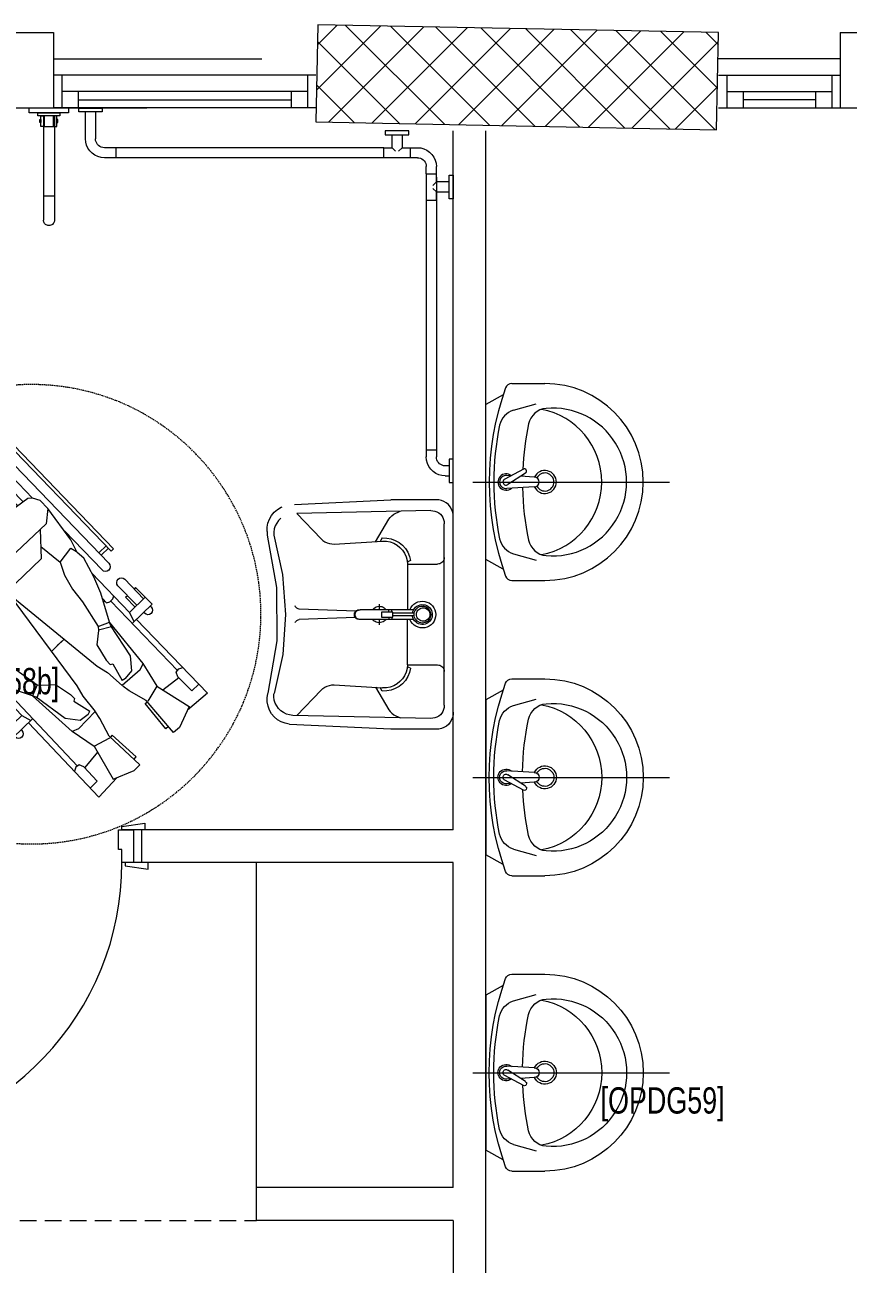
# Model space of a CAD drawing. Header units: millimetres. Extents: x -160614 to 59925, y -157025 to 0.
# Drawn here: x -134996 to -132484, y -97946 to -94169 of the extents above; entities that cross this region are included whole.
import ezdxf

# ---------------------------------------------------------------- set-up
doc = ezdxf.new("R2010")
doc.units = ezdxf.units.MM
doc.header["$LTSCALE"] = 8
for name, pattern in [('HIDDEN', [9.525, 6.35, -3.175]), ('HIDDEN2', [4.7625, 3.175, -1.5875]), ('TRATTEGGIATA', [0.75, 0.5, -0.25])]:
    doc.linetypes.add(name, pattern=pattern)
doc.layers.get('0').update_dxf_attribs({"color": 9, "lineweight": 5})
for name, color, linetype, lineweight in [('72_EGR_BASE_TEXT', 9, 'Continuous', 5), ('72_EGR_EQP_TAG', 9, 'Continuous', 5), ('Aluminum', 9, 'Continuous', 5), ('C-HYDR-CTCH', 9, 'Continuous', 5), ('Hatch', 9, 'Continuous', 5), ('LOADING', 9, 'Continuous', 5), ('Proj', 9, 'Continuous', 5), ('SANIT', 9, 'Continuous', 5), ('Structure', 9, 'Continuous', 5), ('Walls', 9, 'Continuous', 5), ('Wooden Joinery', 9, 'Continuous', 5)]:
    doc.layers.add(name, color=color, linetype=linetype, lineweight=lineweight)
doc.layers.get('0').off()
doc.layers.get('0').freeze()
doc.styles.add('X3G_ENTITY_2587F8', font='swisscl.ttf', dxfattribs={"height": 200})
doc.styles.add('X3G_ENTITY_2587FB', font='swisscl.ttf', dxfattribs={"height": 200})

# ---------------------------------------------------------------- blocks, each defined once
blk = doc.blocks.new('A$C47696aed')
at = {"layer": 'Hatch'}
h = blk.add_hatch(dxfattribs=at)
h.set_pattern_fill('ANSI37', color=256, scale=30)
h.paths.add_polyline_path([(50952.7, 21917.9), (50348.7, 21909.7), (50352.6, 21621.3), (50956.6, 21629.5)])
h.paths.add_polyline_path([(43791.9, 21910.1), (43208.4, 21904.7), (43188.5, 21613.3), (43772, 21618.7)])
h.paths.add_polyline_path([(29414.9, 21902.8), (28815.8, 21898.7), (28810.1, 21605.6), (29409.2, 21609.7)])
h.paths.add_polyline_path([(36600.2, 21904.9), (35999, 21897.4), (35990.7, 21611.8), (36591.9, 21619.3)])
h.paths.add_polyline_path([(22195.7, 21912), (21589.3, 21890.2), (21603.8, 21597.6), (22210.2, 21619.5)])
h.paths.add_polyline_path([(15459.1, 21901.7), (14237.2, 21925.6), (14230.7, 21629.5), (15452.7, 21605.5)])
h.paths.add_polyline_path([(15473.2, 14701.6), (14258.2, 14685.8), (14244.7, 14393.4), (15459.7, 14409.1)])
h.paths.add_polyline_path([(15447.1, 7508.4), (14244, 7492.4), (14238.3, 7199.4), (15441.4, 7215.3)])
h.paths.add_polyline_path([(15465.6, 309.7), (14269, 298.3), (14271.8, 3.8), (15468.5, 15.2)])
h.paths.add_polyline_path([(7830.6, 311.8), (7227.1, 308.1), (7237.7, 22.6), (7841.3, 26.3)])
h.paths.add_polyline_path([(7815.2, 7509.8), (7218.4, 7511.4), (7218.2, 7210.2), (7815.1, 7208.6)])
h.paths.add_polyline_path([(7825.1, 14699.4), (7205.8, 14700.6), (7195.2, 14397.6), (7814.5, 14396.4)])
h.paths.add_polyline_path([(7801.7, 21878.7), (7201.1, 21893.2), (7197.5, 21603.6), (7798.1, 21589.1)])
h.paths.add_polyline_path([(602.6, 21876.9), (0, 21899.6), (1.9, 21611.2), (604.5, 21588.5)])
h.paths.add_polyline_path([(610.4, 7498.6), (8.3, 7491.6), (11.7, 7200), (613.7, 7206.9)])
h.paths.add_polyline_path([(627.9, 303.9), (29.5, 302.9), (34.3, 2.3), (632.7, 3.3)])
h.paths.add_polyline_path([(22214.6, 317.2), (21608.9, 304.3), (21614.6, 3.1), (22220.3, 16)])
h.paths.add_polyline_path([(22208.1, 7509.7), (21613.7, 7492.1), (21615.8, 7195.5), (22210.2, 7213.1)])
h.paths.add_polyline_path([(22199.3, 14717.7), (21600.4, 14710), (21604.4, 14409.9), (22203.4, 14417.6)])
h.paths.add_polyline_path([(29399.7, 14702.4), (28797.7, 14707.1), (28802, 14415), (29403.9, 14410.3)])
h.paths.add_polyline_path([(29403.4, 7519.8), (28799.6, 7502.2), (28813, 7202.1), (29413.1, 7223.2)])
h.paths.add_polyline_path([(29419.5, 303.8), (28815.7, 310.4), (28813.3, 24.7), (29417.2, 18.1)])
h.paths.add_polyline_path([(36618, 314.2), (36020.7, 299.7), (36029.7, 0), (36627, 14.6)])
h.paths.add_polyline_path([(36610.7, 7502.6), (36009.5, 7504.5), (36010.6, 7207.3), (36611.9, 7205.4)])
h.paths.add_polyline_path([(36574.3, 14706.4), (35993.4, 14711.1), (36013.1, 14421.3), (36594, 14416.6)])
h.paths.add_polyline_path([(43777.6, 14705.7), (43180, 14719.4), (43182, 14427.5), (43779.6, 14413.8)])
h.paths.add_polyline_path([(43778.6, 7507.1), (43210.2, 7499.5), (43212, 7205.4), (43780.5, 7213)])
h.paths.add_polyline_path([(43815.7, 310), (43210.4, 307.3), (43211.8, 2.8), (43817, 5.4)])
h.paths.add_polyline_path([(50989.9, 309.5), (50401.9, 325.5), (50388.7, 18.3), (50976.7, 2.3)])
h.paths.add_polyline_path([(50974.1, 7508.9), (50370.9, 7510), (50368.9, 7213.4), (50972.2, 7212.3)])
at = {"layer": 'C-HYDR-CTCH', "color": 4, "flags": 128}
blk.add_lwpolyline([(15452.7, 21605.5), (15459.1, 21901.7), (14237.2, 21925.6), (14230.7, 21629.5), (15452.7, 21605.5)], dxfattribs=at)
blk = doc.blocks.new('lav-manta 60')
at = {"layer": 'SANIT'}
for p, q in [((0, 0.04), (0, -0.56)), ((-0.2658, -0.0529), (-0.2358, 0)), ((-0.2358, 0), (0.2358, 0)), ((0.2658, -0.0529), (0.2358, 0)), ((-0.015, -0.1473), (-0.0199, -0.064)), ((0.0274, -0.121), (-0.0078, -0.0673)), ((0.0389, -0.1142), (0.0087, -0.0575)), ((0.0191, -0.077), (0.0199, -0.064)), ((-0.3, -0.0789), (-0.3, -0.18)), ((-0.2185, -0.0841), (-0.2383, -0.1537)), ((0.015, -0.1473), (0.0174, -0.1057)), ((0.2185, -0.0841), (0.2383, -0.1537)), ((0.3, -0.0789), (0.3, -0.18))]:
    blk.add_line(p, q, dxfattribs=at)
for centre, radius, start, end in [((0, -0.8557), 0.8457, 70.1771, 109.8229), ((0, -0.8696), 0.8457, 78.1914, 101.8086), ((0, -0.0617), 0.025, 320.7474, 220.368), ((-0.28, -0.0789), 0.02, 109.8229, 180), ((-0.1608, -0.1006), 0.06, 101.8086, 164.0794), ((0, -0.0617), 0.02, 353.2671, 186.682), ((0, -0.0617), 0.00966, 25.4127, 215.9577), ((0.1608, -0.1006), 0.06, 15.9206, 78.1914), ((0.28, -0.0789), 0.02, 0, 70.1771), ((0, -0.9572), 0.8457, 91.1572, 102.0883), ((0, -0.9572), 0.8457, 88.5486, 88.844), ((0, -0.9572), 0.8457, 77.9117, 87.4274), ((-0.1645, -0.189), 0.06, 102.0883, 174.8142), ((0, -0.18), 0.035, 115.3106, 64.6894), ((0, -0.1473), 0.015, 180, 0), ((0.0332, -0.1176), 0.00666, 210.6852, 30.6852), ((0.1645, -0.189), 0.06, 5.1858, 77.9117), ((0, -0.18), 0.3, 180, 0), ((0, -0.2039), 0.2252, 174.8142, 5.1858), ((0, -0.1282), 0.2252, 190.6097, 349.3903), ((0, -0.18), 0.0275, 117.1496, 62.8504)]:
    blk.add_arc(centre, radius, start, end, dxfattribs=at)
blk = doc.blocks.new('Wheelchair')
for p, q in [((9688.8, 4580.4), (9636.3, 4519)), ((9688.8, 4580.4), (9913.2, 4363.8)), ((9695.9, 4532.4), (9716, 4554.1)), ((9584.2, 4494.7), (9568.2, 4476.7)), ((9647.3, 4524.1), (9584.2, 4494.7)), ((9709.9, 4426.2), (9647.3, 4524.1)), ((9695.9, 4532.4), (9738.4, 4489.9)), ((9762.6, 4492.4), (9766.7, 4505.2)), ((9568.2, 4476.7), (9665.9, 4393.6)), ((9586.8, 4461), (9580.1, 4453.2)), ((9698.4, 4444.2), (9735.9, 4492.5)), ((9738.4, 4489.9), (9752.5, 4485)), ((9752.5, 4485), (9762.6, 4492.4)), ((9968.8, 4285), (9757.7, 4488.8)), ((9580.1, 4453.2), (9656.4, 4390)), ((9709.9, 4426.2), (9663.7, 4398.5)), ((9779.1, 4383.2), (9709.9, 4426.2)), ((9656.4, 4390), (9661.8, 4397.1)), ((9665.9, 4393.6), (9695.8, 4341.1)), ((9759.9, 4375.2), (9778.4, 4384.2)), ((9778.4, 4384.2), (9904.8, 4281.6)), ((9900.5, 4350.6), (9959.2, 4411.4)), ((9933.8, 4386.5), (9932, 4388.3)), ((9934.6, 4342.8), (9980.6, 4390.4)), ((9951.7, 4408.7), (9954.5, 4406)), ((9959.2, 4411.4), (10010.4, 4361.2)), ((9975.8, 4385.5), (10035.6, 4327.8)), ((9426, 4292.7), (9452.6, 4357.1)), ((9452.6, 4357.1), (9469.8, 4373.8)), ((9469.8, 4373.8), (9557.2, 4280)), ((9486.4, 4356), (9493.9, 4363)), ((9493.9, 4363), (9560.4, 4289.7)), ((9759.9, 4375.2), (9711.9, 4320.3)), ((9732.8, 4330.6), (9756, 4349.7)), ((9756, 4349.7), (9802, 4345.5)), ((9802, 4345.5), (9893.6, 4285.1)), ((9934.3, 4342.8), (9906.5, 4356.1)), ((9950.7, 4359.5), (9980.6, 4330.3)), ((10015.9, 4307.3), (9956.1, 4365)), ((10010.4, 4361.2), (10005.8, 4356.5)), ((9695.8, 4341.1), (9709.9, 4321.7)), ((9751.1, 4275.1), (9711.9, 4320.3)), ((9732.8, 4330.6), (9727.3, 4319.9)), ((9778.1, 4291.7), (9727.3, 4319.9)), ((9934.7, 4342.9), (10054.3, 4227.4)), ((9980.6, 4330.3), (9986.1, 4336)), ((9371.6, 4248.8), (9430.7, 4303.9)), ((9526.6, 4234.6), (9426, 4292.7)), ((9526.6, 4234.6), (9552.2, 4282)), ((9560.4, 4289.7), (9553.6, 4283.9)), ((9557.2, 4280), (9611, 4252.4)), ((9770.8, 4244.3), (9751.1, 4275.1)), ((9775.8, 4283), (9778.1, 4291.7)), ((9789, 4271.5), (9775.8, 4283)), ((9836.1, 4243.1), (9789, 4271.5)), ((9890.5, 4287.2), (9880.7, 4247.5)), ((9891.8, 4246.6), (9904.8, 4281.6)), ((9893.6, 4285.1), (9904.8, 4281.6)), ((9904.8, 4281.6), (9992.8, 4255.2)), ((9964, 4272.7), (9966.8, 4282.3)), ((9977.3, 4259.9), (9964, 4272.7)), ((9966.8, 4282.3), (9975.4, 4291.3)), ((9975.4, 4291.3), (9984.9, 4294.4)), ((10489.5, 3888.5), (10084.1, 4279.7)), ((10129.9, 4278.3), (10109.5, 4257.2)), ((10137.1, 4271.4), (10116.7, 4250.3)), ((10121.6, 4286.3), (10128.5, 4293.5)), ((10121.6, 4286.3), (10499.3, 3921.8)), ((10128.5, 4293.5), (10506.2, 3929)), ((9371.6, 4248.8), (9598.1, 4034.2)), ((9419.9, 4243.9), (9399.1, 4222.7)), ((9419.9, 4243.9), (9464.3, 4203.2)), ((9508.1, 4245.3), (9461.6, 4205.7)), ((9572.7, 4167.4), (9526.6, 4234.6)), ((9579.9, 4186.9), (9632.5, 4237.3)), ((9611, 4252.4), (9631.1, 4239.2)), ((9679.4, 4200.1), (9632.5, 4237.3)), ((9989.6, 3975.8), (9770.8, 4244.3)), ((9879.4, 4247.6), (9836.1, 4243.1)), ((9891.8, 4246.6), (9879.4, 4247.6)), ((9966.5, 4198.9), (9891.8, 4246.6)), ((9967.7, 4265.7), (9965.5, 4263.4)), ((9992.8, 4255.2), (10043.4, 4233.2)), ((10043.4, 4233.2), (10099.8, 4203.2)), ((10183.1, 4143.7), (10063.9, 4258.7)), ((9464.3, 4203.2), (9469.8, 4189.4)), ((9623.1, 4216), (9605.2, 4191.9)), ((9623.1, 4216), (9633.6, 4221.9)), ((9664, 4172.4), (9633.6, 4221.9)), ((9711.1, 4181.9), (9679.4, 4200.1)), ((10005.5, 4168.6), (9966.5, 4198.9)), ((10099.8, 4203.2), (10116.9, 4183)), ((9462.9, 4179), (9450.3, 4174.3)), ((9469.8, 4189.4), (9462.9, 4179)), ((9679.2, 3982.3), (9466.2, 4184.1)), ((9579.9, 4186.9), (9571.7, 4168)), ((9571.7, 4168), (9679.8, 4046.3)), ((9605.2, 4191.9), (9611.4, 4146.2)), ((9672.6, 4175.1), (9664, 4172.4)), ((9684.7, 4162.4), (9672.6, 4175.1)), ((9715.1, 4116.7), (9684.7, 4162.4)), ((9989.1, 3975.3), (9711.1, 4181.9)), ((10047.5, 4143.9), (10005.5, 4168.6)), ((10087.4, 4131), (10130.2, 4164)), ((10116.9, 4183), (10155.6, 4163.8)), ((10130.2, 4164), (10120, 4181.2)), ((10155.6, 4163.8), (10251.2, 4093.6)), ((9611.4, 4146.2), (9675.8, 4057.3)), ((9816.8, 4105.4), (9835.9, 4124.9)), ((9851.9, 4142.1), (9833.2, 4122.2)), ((9849, 4139.2), (9835.9, 4124.9)), ((10087.4, 4131), (10047.5, 4143.9)), ((10135, 4071.7), (10087.4, 4131)), ((9712.6, 4073.2), (9715.1, 4116.7)), ((10204.7, 4088.4), (10101.2, 3978.7)), ((10251.2, 4093.6), (10204.7, 4088.4)), ((10251.2, 4093.6), (10275.8, 4069.8)), ((9610.7, 4047.5), (9552.6, 3986.2)), ((9673.6, 4060.4), (9712.8, 4071.9)), ((9675.8, 4057.3), (9679.8, 4046.3)), ((9714.2, 4060.8), (9679.8, 4046.3)), ((9679.8, 4046.3), (9710.1, 3959.6)), ((9714.2, 4060.8), (9712.6, 4073.2)), ((9765.1, 3988.4), (9714.2, 4060.8)), ((10097.7, 4073.5), (9997.2, 3968.1)), ((10187.6, 4070.2), (10097.7, 4073.5)), ((10275.8, 4069.8), (10283, 4047)), ((10283, 4047), (10281.4, 4032.7)), ((10469.2, 3867.5), (10283.1, 4047.1)), ((9576.3, 4012.7), (9574.4, 4014.4)), ((9619.9, 4013.8), (9574.4, 3965.8)), ((9619.9, 4014.1), (9605.4, 4041.3)), ((9619.9, 4013.8), (9740.6, 3899.4)), ((10281.4, 4032.7), (10176, 3886.7)), ((10271, 4018.3), (10309.2, 3981.4)), ((9552.6, 3986.2), (9605, 3937.3)), ((9554.9, 3993.8), (9557.7, 3991.1)), ((9579.2, 3970.8), (9639.5, 3913.6)), ((9659, 3934.2), (9598.7, 3991.4)), ((9604, 3997), (9634.5, 3968.4)), ((9634.5, 3968.4), (9629, 3962.7)), ((9673.3, 3975.3), (9670.6, 3965.7)), ((9681.9, 3984.4), (9673.3, 3975.3)), ((9691.3, 3987.6), (9681.9, 3984.4)), ((9704.7, 3974.8), (9691.3, 3987.6)), ((9698.5, 3984.2), (9700.7, 3986.4)), ((9797.1, 3950.8), (9765.1, 3988.4)), ((9896.3, 3862.9), (9997.1, 3968)), ((9989.1, 3975.3), (9986.9, 3977.9)), ((10002.4, 3961.7), (9989.1, 3975.3)), ((9997.1, 3968.1), (9995.9, 3966.7)), ((10003.8, 3963), (10017, 3972.2)), ((10017, 3972.2), (10055.4, 3976.6)), ((10055.4, 3976.6), (10092.1, 3970.4)), ((10101.2, 3978.7), (10059.8, 3939.5)), ((10101.2, 3978.7), (10167.6, 3911)), ((10294.8, 3967.5), (10259.1, 4001.9)), ((10310.6, 3982.9), (10291.2, 3962.7)), ((10389.2, 3907.1), (10310.6, 3982.9)), ((9605, 3937.3), (9609.5, 3942)), ((9710.1, 3959.6), (9734.3, 3910)), ((9823.7, 3909.9), (9797.1, 3950.8)), ((9993.9, 3948), (9991.2, 3909.5)), ((10002.4, 3961.7), (9993.9, 3948)), ((10002.4, 3961.7), (10003.2, 3962.2)), ((10291.2, 3962.7), (10369.7, 3886.9)), ((10491.3, 3929.5), (10470.9, 3908.4)), ((10499.3, 3921.8), (10506.2, 3929)), ((9734.3, 3910), (9766.8, 3855.1)), ((9838.4, 3870.6), (9823.7, 3909.9)), ((9991.2, 3909.5), (9999, 3873.1)), ((9991.2, 3863.6), (10028.5, 3906.8)), ((10369.7, 3886.9), (10389.2, 3907.1)), ((9689.7, 3867.2), (10098.6, 3479.7)), ((9830, 3774.5), (9709.7, 3888.4)), ((9766.8, 3855.1), (9787.8, 3838.9)), ((9838.4, 3870.6), (9807.3, 3826.4)), ((9899.8, 3825.8), (9838.4, 3870.6)), ((9886.2, 3755.3), (9991.2, 3863.6)), ((9903.6, 3773.2), (9896.3, 3862.9)), ((9991.2, 3863.6), (10061.7, 3800.3)), ((9684.7, 3829.6), (9677.9, 3822.3)), ((9677.9, 3822.3), (10058.9, 3461.2)), ((9684.7, 3829.6), (10065.8, 3468.5)), ((9693.1, 3821.6), (9713.3, 3842.9)), ((9700.4, 3814.7), (9720.5, 3836)), ((9787.8, 3838.9), (9808.6, 3801)), ((9807.3, 3826.4), (9789.7, 3835.8)), ((9808.6, 3801), (9883.1, 3708.7)), ((9945.2, 3681.2), (10086.4, 3793)), ((9883.1, 3708.7), (9886.2, 3755.3)), ((9883.1, 3708.7), (9907.9, 3685.2)), ((10011, 3670.7), (9975, 3704.8)), ((9907.9, 3685.2), (9931, 3679)), ((10118.7, 3500.9), (9930.9, 3678.8)), ((9931, 3679), (9945.2, 3681.2)), ((9959.2, 3692.3), (9997.7, 3655.7)), ((9996.3, 3654.2), (10015.6, 3674.6)), ((10015.6, 3674.6), (10094.8, 3599.5)), ((10075.5, 3579.1), (9996.3, 3654.2)), ((10094.8, 3599.5), (10075.5, 3579.1)), ((10057.7, 3476.1), (10077.9, 3497.4)), ((10065.8, 3468.5), (10058.9, 3461.2))]:
    blk.add_line(p, q)
at = {"linetype": 'TRATTEGGIATA'}
blk.add_circle((9928.9, 4043.3), 700, dxfattribs=at)
for centre, radius, start, end in [((9941.8, 4398.5), 14.2, 46.0147, 226.0147), ((10025.7, 4317.5), 14.2, 226.0147, 46.0147), ((10074, 4269.2), 14.6, 46.0147, 226.0147), ((9564.6, 4004.1), 14.2, 46.5424, 226.5424), ((9694.4, 4260), 626.4, 320.2511, 335.2615), ((9694.4, 4260), 616.4, 321.5411, 333.0972), ((9649.3, 3923.9), 14.2, 226.5424, 46.5424), ((9699.7, 3877.8), 14.6, 46.5424, 226.5424), ((10097.1, 3872.9), 80.1, 316.0147, 28.3763), ((10479.4, 3878), 14.6, 226.0147, 46.0147), ((10096.6, 3872.4), 80.1, 244.1807, 316.5424), ((9692, 4257.4), 626.4, 297.2956, 312.306), ((9692, 4257.4), 616.4, 299.4599, 311.0159), ((10108.7, 3490.3), 14.6, 226.5424, 46.5424)]:
    blk.add_arc(centre, radius, start, end)
blk = doc.blocks.new('GF1')
at = {"layer": 'Aluminum', "color": 9}
for p, q in [((-134108, -94322.6, 0), (-134908, -94322.6, 0)), ((-134883, -94322.6, 0), (-134883, -94422.6, 0)), ((-134133, -94322.6, 0), (-134133, -94422.6, 0)), ((-132879.6, -94322.6, 0), (-132509.4, -94322.6)), ((-132854.6, -94322.6, 0), (-132854.6, -94422.6, 0)), ((-132534.4, -94322.6), (-132534.4, -94422.6)), ((-134133, -94372.6, 0), (-134883, -94372.6, 0)), ((-134833, -94372.6, 0), (-134833, -94422.6, 0)), ((-134183, -94372.6, 0), (-134183, -94422.6, 0)), ((-132854.6, -94372.6, 0), (-132534.4, -94372.6)), ((-132804.6, -94372.6, 0), (-132804.6, -94422.6, 0)), ((-132584.4, -94372.6), (-132584.4, -94422.6)), ((-134108, -94422.6, 0), (-134908, -94422.6, 0)), ((-134108, -94422.6, 0), (-134908, -94422.6, 0)), ((-134833, -94397.6, 0), (-134183, -94397.6, 0)), ((-132879.6, -94422.6, 0), (-132509.4, -94422.6)), ((-132584.4, -94397.6), (-132804.6, -94397.6, 0))]:
    blk.add_line(p, q, dxfattribs=at)
at = {"layer": 'Proj', "color": 9, "linetype": 'HIDDEN2', "ltscale": 25}
for p, q in [((-134908, -94272.6, 0), (-134108, -94272.6, 0)), ((-132509.4, -94272.6), (-132879.6, -94272.6, 0))]:
    blk.add_line(p, q, dxfattribs=at)
at = {"layer": 'Proj', "color": 9, "linetype": 'HIDDEN'}
blk.add_line((-137449.4, -97812.6), (-134289.4, -97812.6), dxfattribs=at)
at = {"layer": 'SANIT', "color": 9}
for p, q in [((-134982, -94437.6), (-134982, -94422.6)), ((-134623, -94423.3), (-134941.5, -94423.3)), ((-134862, -94422.6), (-134862, -94437.6)), ((-134831.3, -94435), (-134831.3, -94423.3)), ((-134831.3, -94423.3), (-134759.3, -94423.3)), ((-134759.3, -94423.3), (-134759.3, -94435)), ((-134862, -94437.6), (-134982, -94437.6)), ((-134955.4, -94437.6), (-134888.6, -94437.6)), ((-134955.4, -94446.8), (-134955.4, -94437.6)), ((-134888.6, -94446.8), (-134955.4, -94446.8)), ((-134949.4, -94457.8), (-134946.3, -94457.8)), ((-134949.4, -94466.6), (-134949.4, -94457.8)), ((-134946.3, -94446.8), (-134939, -94446.8)), ((-134946.3, -94479.6), (-134946.3, -94446.8)), ((-134946.3, -94457.8), (-134946.3, -94466.6)), ((-134939, -94446.8), (-134939, -94479.6)), ((-134939, -94446.8), (-134939, -94690.7)), ((-134936, -94479.6), (-134936, -94446.8)), ((-134908, -94479.6), (-134908, -94446.8)), ((-134897.6, -94446.8), (-134905, -94446.8)), ((-134905, -94446.8), (-134905, -94479.6)), ((-134905, -94446.8), (-134905, -94690.7)), ((-134897.6, -94479.6), (-134897.6, -94446.8)), ((-134894.6, -94457.8), (-134897.6, -94457.8)), ((-134897.6, -94457.8), (-134897.6, -94466.6)), ((-134894.6, -94466.6), (-134894.6, -94457.8)), ((-134888.6, -94437.6), (-134888.6, -94446.8)), ((-134759.3, -94435), (-134831.3, -94435)), ((-134810.6, -94516.8), (-134810.6, -94435)), ((-134780, -94435), (-134780, -94516.8)), ((-134946.3, -94466.6), (-134949.4, -94466.6)), ((-134939, -94479.6), (-134946.3, -94479.6)), ((-134939, -94479.6), (-134905, -94479.6)), ((-134905, -94479.6), (-134897.6, -94479.6)), ((-134897.6, -94466.6), (-134894.6, -94466.6)), ((-133896.2, -94492.6), (-133896.2, -94504.3)), ((-133824.2, -94492.6), (-133896.2, -94492.6)), ((-133824.2, -94504.3), (-133824.2, -94492.6)), ((-134809.8, -94526.8), (-134810.6, -94516.8)), ((-134807.2, -94536.5), (-134809.8, -94526.8)), ((-134802.9, -94545.6), (-134807.2, -94536.5)), ((-134779.6, -94521.4), (-134780, -94516.8)), ((-134778.4, -94526), (-134779.6, -94521.4)), ((-134776.4, -94530.3), (-134778.4, -94526)), ((-134773.7, -94534.1), (-134776.4, -94530.3)), ((-134770.4, -94537.4), (-134773.7, -94534.1)), ((-134766.5, -94540.1), (-134770.4, -94537.4)), ((-133896.2, -94504.3), (-133824.2, -94504.3)), ((-133875.5, -94543.8), (-133875.5, -94504.3)), ((-133844.9, -94504.3), (-133844.9, -94543.8)), ((-134797.2, -94553.8), (-134802.9, -94545.6)), ((-134790.1, -94560.9), (-134797.2, -94553.8)), ((-134781.8, -94566.6), (-134790.1, -94560.9)), ((-134772.7, -94570.9), (-134781.8, -94566.6)), ((-134763, -94573.5), (-134772.7, -94570.9)), ((-134762.3, -94542.1), (-134766.5, -94540.1)), ((-134753, -94574.4), (-134763, -94573.5)), ((-134757.7, -94543.3), (-134762.3, -94542.1)), ((-134753, -94543.8), (-134757.7, -94543.3)), ((-134717.9, -94543.8), (-134753, -94543.8)), ((-134717.9, -94574.4), (-134753, -94574.4)), ((-134717.9, -94543.8), (-134717.9, -94574.4)), ((-133900.7, -94543.8), (-134717.9, -94543.8)), ((-133798.1, -94574.4), (-134717.9, -94574.4)), ((-133900.7, -94543.8), (-133875.5, -94543.8)), ((-133900.7, -94574.4), (-133900.7, -94543.8)), ((-133875.5, -94543.8), (-133864.7, -94554.6)), ((-133844.9, -94543.8), (-133855.7, -94554.6)), ((-133844.9, -94543.8), (-133819.7, -94543.8)), ((-133819.7, -94574.4), (-133819.7, -94543.8)), ((-133819.7, -94543.8), (-133798.1, -94543.8)), ((-133798.1, -94543.8), (-133788.1, -94544.6)), ((-133798.1, -94574.4), (-133793.4, -94574.8)), ((-133793.4, -94574.8), (-133788.9, -94576)), ((-133788.9, -94576), (-133784.6, -94578)), ((-133788.1, -94544.6), (-133778.4, -94547.2)), ((-133778.4, -94547.2), (-133769.3, -94551.5)), ((-133769.3, -94551.5), (-133761.1, -94557.2)), ((-133761.1, -94557.2), (-133754, -94564.3)), ((-133754, -94564.3), (-133748.2, -94572.5)), ((-133748.2, -94572.5), (-133744, -94581.7)), ((-133784.6, -94578), (-133780.7, -94580.7)), ((-133780.7, -94580.7), (-133777.4, -94584)), ((-133777.4, -94584), (-133774.7, -94587.9)), ((-133774.7, -94587.9), (-133772.7, -94592.1)), ((-133772.7, -94592.1), (-133771.5, -94596.7)), ((-133771.5, -94596.7), (-133771.1, -94601.4)), ((-133771.1, -94623), (-133771.1, -94601.4)), ((-133744, -94581.7), (-133741.4, -94591.3)), ((-133741.4, -94591.3), (-133740.5, -94601.4)), ((-133740.5, -94623), (-133740.5, -94601.4)), ((-133771.1, -94623), (-133771.1, -94704)), ((-133771.1, -94623), (-133740.5, -94623)), ((-133771.1, -94633.9), (-133771.1, -95464.7)), ((-133740.5, -94648.2), (-133751.3, -94659)), ((-133740.5, -94648.2), (-133740.5, -94623)), ((-133740.5, -94633.9), (-133740.5, -95464.7)), ((-133701.1, -94648.2), (-133740.5, -94648.2)), ((-133701.1, -94627.4), (-133689.4, -94627.4)), ((-133701.1, -94699.4), (-133701.1, -94627.4)), ((-133689.4, -94627.4), (-133689.4, -94699.4)), ((-133740.5, -94678.8), (-133751.3, -94668)), ((-133740.5, -94678.8), (-133701.1, -94678.8)), ((-133740.5, -94704), (-133740.5, -94678.8)), ((-134939, -94690.7), (-134939, -94764.4)), ((-134939, -94690.7), (-134905, -94690.7)), ((-134905, -94690.7), (-134905, -94764.4)), ((-133771.1, -94704), (-133740.5, -94704)), ((-133689.4, -94699.4), (-133701.1, -94699.4)), ((-134938.7, -94767.4), (-134939, -94764.4)), ((-134905, -94764.4), (-134905.2, -94767.4)), ((-134938, -94770.2), (-134938.7, -94767.4)), ((-134936.7, -94772.9), (-134938, -94770.2)), ((-134935, -94775.3), (-134936.7, -94772.9)), ((-134932.9, -94777.4), (-134935, -94775.3)), ((-134930.5, -94779.1), (-134932.9, -94777.4)), ((-134927.8, -94780.4), (-134930.5, -94779.1)), ((-134924.9, -94781.1), (-134927.8, -94780.4)), ((-134922, -94781.4), (-134924.9, -94781.1)), ((-134919, -94781.1), (-134922, -94781.4)), ((-134916.2, -94780.4), (-134919, -94781.1)), ((-134913.5, -94779.1), (-134916.2, -94780.4)), ((-134911.1, -94777.4), (-134913.5, -94779.1)), ((-134909, -94775.3), (-134911.1, -94777.4)), ((-134907.3, -94772.9), (-134909, -94775.3)), ((-134906, -94770.2), (-134907.3, -94772.9)), ((-134905.2, -94767.4), (-134906, -94770.2)), ((-133771.1, -95464.7), (-133771.1, -95486.3)), ((-133771.1, -95464.7), (-133740.7, -95464.7)), ((-133740.5, -95464.7), (-133740.5, -95486.3)), ((-133770.2, -95496.3), (-133771.1, -95486.3)), ((-133767.6, -95506), (-133770.2, -95496.3)), ((-133763.4, -95515.1), (-133767.6, -95506)), ((-133757.6, -95523.3), (-133763.4, -95515.1)), ((-133740.1, -95491), (-133740.5, -95486.3)), ((-133738.9, -95495.5), (-133740.1, -95491)), ((-133736.9, -95499.8), (-133738.9, -95495.5)), ((-133734.2, -95503.6), (-133736.9, -95499.8)), ((-133730.9, -95507), (-133734.2, -95503.6)), ((-133727, -95509.7), (-133730.9, -95507)), ((-133722.7, -95511.6), (-133727, -95509.7)), ((-133718.2, -95512.9), (-133722.7, -95511.6)), ((-133713.5, -95513.3), (-133718.2, -95512.9)), ((-133701.8, -95513.3), (-133713.5, -95513.3)), ((-133690.1, -95492.6), (-133701.8, -95492.6)), ((-133701.8, -95492.6), (-133701.8, -95564.6)), ((-133690.1, -95492.6), (-133690.1, -95564.6)), ((-133750.5, -95530.4), (-133757.6, -95523.3)), ((-133742.3, -95536.2), (-133750.5, -95530.4)), ((-133733.2, -95540.4), (-133742.3, -95536.2)), ((-133723.5, -95543), (-133733.2, -95540.4)), ((-133713.5, -95543.9), (-133723.5, -95543)), ((-133713.5, -95543.9), (-133701.8, -95543.9)), ((-133701.8, -95564.6), (-133690.1, -95564.6)), ((-134173.1, -95630.8), (-133879.7, -95616.5)), ((-133741.6, -95616.5), (-133879.7, -95616.5)), ((-133733.3, -95616.9), (-133741.6, -95616.5)), ((-133725, -95618.6), (-133733.3, -95616.9)), ((-133717.2, -95621.7), (-133725, -95618.6)), ((-133710.1, -95626), (-133717.2, -95621.7)), ((-133703.7, -95631.4), (-133710.1, -95626)), ((-133698.3, -95637.8), (-133703.7, -95631.4)), ((-134249.6, -95675.7), (-134243.2, -95664.5)), ((-134243.2, -95664.5), (-134235, -95654.5)), ((-134235, -95654.5), (-134225.1, -95646)), ((-134225.1, -95646), (-134214, -95639.4)), ((-134214, -95639.4), (-134211.2, -95638.4)), ((-133757.1, -95649.6), (-134166.3, -95658.7)), ((-134165.8, -95658.7), (-134092, -95736)), ((-133885, -95676), (-133881, -95670.3)), ((-133881, -95670.3), (-133876.1, -95665.2)), ((-133876.1, -95665.2), (-133870.5, -95661)), ((-133870.5, -95661), (-133851.1, -95651.7)), ((-133757.1, -95649.6), (-133750.8, -95650)), ((-133750.8, -95650), (-133744.6, -95651.4)), ((-133744.6, -95651.4), (-133738.6, -95653.7)), ((-133738.6, -95653.7), (-133733.2, -95656.9)), ((-133733.2, -95656.9), (-133728.3, -95661)), ((-133728.3, -95661), (-133724.1, -95665.8)), ((-133724.1, -95665.8), (-133720.7, -95671.2)), ((-133720.7, -95671.2), (-133718.3, -95677.1)), ((-133694.1, -95645), (-133698.3, -95637.8)), ((-133691.2, -95652.7), (-133694.1, -95645)), ((-133689.6, -95660.9), (-133691.2, -95652.7)), ((-133689.4, -95669.1), (-133689.6, -95660.9)), ((-134256.2, -95700.7), (-134254, -95687.9)), ((-134256.2, -95713.7), (-134256.2, -95700.7)), ((-134254, -95687.9), (-134249.6, -95675.7)), ((-134234.6, -95705.6), (-134236, -95715.2)), ((-134231.7, -95696.4), (-134234.6, -95705.6)), ((-134227.3, -95687.7), (-134231.7, -95696.4)), ((-134221.5, -95679.8), (-134227.3, -95687.7)), ((-134214.5, -95673), (-134221.5, -95679.8)), ((-133926, -95745.2), (-133885, -95676)), ((-133718.3, -95677.1), (-133716.8, -95683.3)), ((-133716.8, -95683.3), (-133716.2, -95689.6)), ((-133716.2, -96243.1), (-133716.2, -95689.6)), ((-134256.1, -95713.7), (-134256.1, -95724.9)), ((-134256.1, -95724.9), (-134228.2, -95884.5)), ((-134236, -95715.2), (-134235.8, -95724.9)), ((-134235.8, -95724.9), (-134209.3, -95844.3)), ((-134092, -95736), (-134086.5, -95740.9)), ((-134086.5, -95740.9), (-134080.4, -95745)), ((-134080.4, -95745), (-134073.7, -95748.2)), ((-134051.8, -95751.6), (-133904.5, -95743.1)), ((-133905.4, -95733.2), (-133912.2, -95743.6)), ((-133905.4, -95733.2), (-133891.9, -95733.4)), ((-133904.5, -95743.1), (-133892.9, -95743.3)), ((-133892.9, -95743.3), (-133881.5, -95745.4)), ((-133891.9, -95733.4), (-133878.5, -95735.8)), ((-133881.5, -95745.4), (-133870.6, -95749.2)), ((-133878.5, -95735.8), (-133865.8, -95740.4)), ((-133865.8, -95740.4), (-133854, -95747)), ((-133854, -95747), (-133843.5, -95755.4)), ((-134073.7, -95748.2), (-134066.6, -95750.4)), ((-134066.6, -95750.4), (-134059.2, -95751.5)), ((-134059.2, -95751.5), (-134051.8, -95751.6)), ((-133870.6, -95749.2), (-133860.4, -95754.7)), ((-133860.4, -95754.7), (-133851.4, -95761.8)), ((-133851.4, -95761.8), (-133843.6, -95770.3)), ((-133843.6, -95770.3), (-133837.3, -95779.9)), ((-133843.5, -95755.4), (-133834.6, -95765.5)), ((-133837.3, -95779.9), (-133832.7, -95790.3)), ((-133834.6, -95765.5), (-133827.5, -95776.9)), ((-133827.5, -95776.9), (-133822.4, -95789.3)), ((-133832.7, -95790.3), (-133829.9, -95801.4)), ((-133829.9, -95801.4), (-133828.9, -95812.8)), ((-133819.5, -95802.3), (-133829.1, -95807.3)), ((-133828.9, -95812.8), (-133736.5, -95812.8)), ((-133828.9, -95812.8), (-133828.9, -95952)), ((-133822.4, -95789.3), (-133819.5, -95802.3)), ((-133733, -95812.4), (-133736.5, -95812.8)), ((-133729.6, -95811.5), (-133733, -95812.4)), ((-133726.4, -95810.1), (-133729.6, -95811.5)), ((-133723.5, -95808.1), (-133726.4, -95810.1)), ((-133721, -95805.6), (-133723.5, -95808.1)), ((-133719, -95802.8), (-133721, -95805.6)), ((-133717.5, -95799.6), (-133719, -95802.8)), ((-133716.6, -95796.3), (-133717.5, -95799.6)), ((-133716.2, -95792.8), (-133716.6, -95796.3)), ((-134209.3, -95844.3), (-134200.4, -95966.1)), ((-134228.2, -95884.5), (-134227.4, -96046.6)), ((-133914.4, -95934.6), (-133914.4, -95952)), ((-133814.1, -95940), (-133809, -95935.1)), ((-133809, -95935.1), (-133803.2, -95931.1)), ((-133803.2, -95931.1), (-133796.8, -95928.2)), ((-133796.8, -95928.2), (-133789.9, -95926.4)), ((-133790.3, -95937.2), (-133785.1, -95936.4)), ((-133789.9, -95926.4), (-133782.9, -95925.8)), ((-133785.1, -95936.4), (-133779.9, -95936.5)), ((-133782.9, -95925.8), (-133775.8, -95926.4)), ((-133779.9, -95936.5), (-133774.8, -95937.4)), ((-133775.8, -95926.4), (-133769, -95928.3)), ((-133769, -95928.3), (-133762.6, -95931.3)), ((-133762.6, -95931.3), (-133756.8, -95935.3)), ((-133756.8, -95935.3), (-133751.8, -95940.3)), ((-134200.4, -95966.1), (-134209, -96088.1)), ((-134170.2, -95942.8), (-134171.5, -95940.4)), ((-134168.4, -95944.9), (-134170.2, -95942.8)), ((-134166.4, -95946.8), (-134168.4, -95944.9)), ((-134164, -95948.2), (-134166.4, -95946.8)), ((-134161.4, -95949.2), (-134164, -95948.2)), ((-134158.7, -95949.8), (-134161.4, -95949.2)), ((-133986.4, -95956), (-134158.6, -95949.8)), ((-133990.5, -95966.8), (-133990.3, -95964.3)), ((-133990.3, -95969.3), (-133990.5, -95966.8)), ((-133990.3, -95964.3), (-133989.7, -95961.8)), ((-133989.7, -95971.8), (-133990.3, -95969.3)), ((-133989.7, -95961.8), (-133988.7, -95959.5)), ((-133988.7, -95974.1), (-133989.7, -95971.8)), ((-133988.7, -95959.5), (-133987.3, -95957.4)), ((-133987.3, -95976.2), (-133988.7, -95974.1)), ((-133988.1, -95966.8), (-133987.8, -95964.2)), ((-133987.8, -95969.4), (-133988.1, -95966.8)), ((-133987.8, -95964.2), (-133987.2, -95961.7)), ((-133987.2, -95971.9), (-133987.8, -95969.4)), ((-133987.3, -95957.4), (-133985.5, -95955.5)), ((-133987.2, -95961.7), (-133986.1, -95959.4)), ((-133986.1, -95974.2), (-133987.2, -95971.9)), ((-133986.1, -95959.4), (-133984.6, -95957.3)), ((-133984.6, -95976.3), (-133986.1, -95974.2)), ((-133985.5, -95955.5), (-133983.5, -95954)), ((-133984.6, -95957.3), (-133982.8, -95955.5)), ((-133983.5, -95954), (-133981.3, -95952.8)), ((-133982.8, -95955.5), (-133980.7, -95954)), ((-133978.1, -95952.8), (-133981.3, -95952.8)), ((-133980.7, -95954), (-133978.3, -95952.9)), ((-133978.3, -95952.9), (-133975.8, -95952.2)), ((-133975.8, -95952.2), (-133973.2, -95952)), ((-133809.6, -95952), (-133972.7, -95952)), ((-133933.8, -95950.7), (-133930.9, -95947.6)), ((-133930.9, -95947.6), (-133927.5, -95945.1)), ((-133927.5, -95945.1), (-133923.7, -95943.2)), ((-133923.7, -95943.2), (-133919.6, -95941.9)), ((-133919.6, -95941.9), (-133915.4, -95941.4)), ((-133915.4, -95941.4), (-133911.2, -95941.6)), ((-133911.2, -95941.6), (-133907.1, -95942.4)), ((-133873.4, -95959.7), (-133907.5, -95959.7)), ((-133907.5, -95959.7), (-133907.5, -95974)), ((-133907.5, -95974), (-133873.4, -95974)), ((-133907.1, -95942.4), (-133903.1, -95944)), ((-133903.1, -95944), (-133899.5, -95946.2)), ((-133899.5, -95946.2), (-133896.3, -95949)), ((-133896.3, -95949), (-133893.7, -95952.3)), ((-133885, -95959.7), (-133885, -95951.6)), ((-133885, -95974), (-133885, -95981.6)), ((-133876.1, -95959.7), (-133876.1, -95951.6)), ((-133876.1, -95974), (-133876.1, -95981.6)), ((-133873.4, -95974), (-133873.4, -95959.7)), ((-133808.4, -95962.6), (-133873.4, -95962.6)), ((-133808.4, -95970.6), (-133873.4, -95970.6)), ((-133821.2, -95952.1), (-133818.2, -95945.8)), ((-133818.2, -95945.8), (-133814.1, -95940)), ((-133813.1, -95962.6), (-133812, -95957.6)), ((-133813.1, -95971.2), (-133813.1, -95971.2)), ((-133811.8, -95976.3), (-133813.1, -95971.2)), ((-133812, -95957.6), (-133810, -95952.8)), ((-133810, -95952.8), (-133807.3, -95948.4)), ((-133808.4, -95966.6), (-133808, -95962.2)), ((-133808, -95971.1), (-133808.4, -95966.6)), ((-133808, -95962.2), (-133806.9, -95957.8)), ((-133806.9, -95975.4), (-133808, -95971.1)), ((-133807.3, -95948.4), (-133803.8, -95944.5)), ((-133806.9, -95957.8), (-133805, -95953.8)), ((-133805, -95953.8), (-133802.5, -95950.1)), ((-133803.8, -95944.5), (-133799.7, -95941.3)), ((-133802.5, -95950.1), (-133799.4, -95947)), ((-133801.4, -95966.4), (-133801.1, -95962.8)), ((-133801.1, -95969.9), (-133801.4, -95966.4)), ((-133801.1, -95962.8), (-133800.1, -95959.4)), ((-133800.1, -95973.3), (-133801.1, -95969.9)), ((-133800.1, -95959.4), (-133798.6, -95956.2)), ((-133798.6, -95976.6), (-133800.1, -95973.3)), ((-133799.7, -95941.3), (-133795.2, -95938.8)), ((-133799.4, -95947), (-133795.7, -95944.4)), ((-133798.6, -95956.2), (-133796.5, -95953.2)), ((-133796.5, -95953.2), (-133794, -95950.7)), ((-133795.7, -95944.4), (-133791.7, -95942.5)), ((-133795.2, -95938.8), (-133790.3, -95937.2)), ((-133794, -95950.7), (-133791, -95948.7)), ((-133791.7, -95942.5), (-133787.5, -95941.4)), ((-133791, -95948.7), (-133787.7, -95947.2)), ((-133787.7, -95947.2), (-133784.2, -95946.3)), ((-133787.5, -95941.4), (-133783.1, -95941)), ((-133784.2, -95946.3), (-133780.6, -95946)), ((-133783.1, -95941), (-133778.7, -95941.4)), ((-133780.6, -95946), (-133777, -95946.3)), ((-133778.7, -95941.4), (-133774.4, -95942.5)), ((-133777, -95946.3), (-133773.6, -95947.2)), ((-133774.8, -95937.4), (-133770, -95939.3)), ((-133774.4, -95942.5), (-133770.4, -95944.4)), ((-133773.6, -95947.2), (-133770.3, -95948.7)), ((-133770.4, -95944.4), (-133766.8, -95947)), ((-133770.3, -95948.7), (-133767.3, -95950.7)), ((-133770, -95939.3), (-133765.5, -95941.9)), ((-133767.3, -95950.7), (-133764.8, -95953.2)), ((-133766.8, -95947), (-133763.7, -95950.1)), ((-133765.5, -95941.9), (-133761.5, -95945.3)), ((-133764.8, -95953.2), (-133762.7, -95956.2)), ((-133763.7, -95950.1), (-133761.1, -95953.8)), ((-133762.7, -95956.2), (-133761.2, -95959.4)), ((-133761.2, -95973.3), (-133762.7, -95976.6)), ((-133761.5, -95945.3), (-133758.2, -95949.2)), ((-133761.2, -95959.4), (-133760.2, -95962.8)), ((-133760.2, -95969.9), (-133761.2, -95973.3)), ((-133761.1, -95953.8), (-133759.3, -95957.8)), ((-133760.2, -95962.8), (-133759.9, -95966.4)), ((-133759.9, -95966.4), (-133760.2, -95969.9)), ((-133759.3, -95957.8), (-133758.1, -95962.2)), ((-133758.1, -95971.1), (-133759.3, -95975.4)), ((-133758.2, -95949.2), (-133755.6, -95953.7)), ((-133758.1, -95962.2), (-133757.7, -95966.6)), ((-133757.7, -95966.6), (-133758.1, -95971.1)), ((-133755.6, -95953.7), (-133753.8, -95958.6)), ((-133753.7, -95974), (-133755.4, -95978.9)), ((-133753.8, -95958.6), (-133752.9, -95963.7)), ((-133752.8, -95968.9), (-133753.7, -95974)), ((-133752.9, -95963.7), (-133752.8, -95968.9)), ((-133751.8, -95940.3), (-133747.8, -95946.1)), ((-133747.8, -95946.1), (-133744.8, -95952.5)), ((-133744.8, -95952.5), (-133742.9, -95959.3)), ((-133742.8, -95973.4), (-133744.6, -95980.2)), ((-133742.9, -95959.3), (-133742.2, -95966.3)), ((-133742.2, -95966.3), (-133742.8, -95973.4)), ((-134171.5, -95991.1), (-134170.2, -95988.7)), ((-134170.2, -95988.7), (-134168.4, -95986.5)), ((-134168.4, -95986.5), (-134166.4, -95984.7)), ((-134166.4, -95984.7), (-134164, -95983.3)), ((-134164, -95983.3), (-134161.4, -95982.2)), ((-134161.4, -95982.2), (-134158.7, -95981.7)), ((-133987.4, -95976), (-134158.6, -95981.7)), ((-133985.5, -95978.1), (-133987.3, -95976.2)), ((-133983.5, -95979.6), (-133985.5, -95978.1)), ((-133982.8, -95978.2), (-133984.6, -95976.3)), ((-133981.3, -95980.8), (-133983.5, -95979.6)), ((-133980.7, -95979.6), (-133982.8, -95978.2)), ((-133978.1, -95980.8), (-133981.3, -95980.8)), ((-133978.3, -95980.7), (-133980.7, -95979.6)), ((-133975.8, -95981.4), (-133978.3, -95980.7)), ((-133973.2, -95981.6), (-133975.8, -95981.4)), ((-133809.4, -95981.6), (-133973.2, -95981.6)), ((-133930.8, -95985.2), (-133933.7, -95982.1)), ((-133927.4, -95987.7), (-133930.8, -95985.2)), ((-133923.6, -95989.6), (-133927.4, -95987.7)), ((-133919.5, -95990.8), (-133923.6, -95989.6)), ((-133915.3, -95991.3), (-133919.5, -95990.8)), ((-133911.1, -95991.1), (-133915.3, -95991.3)), ((-133914.4, -95981), (-133914.4, -95998.1)), ((-133907, -95990.2), (-133911.1, -95991.1)), ((-133903, -95988.6), (-133907, -95990.2)), ((-133899.4, -95986.4), (-133903, -95988.6)), ((-133896.3, -95983.6), (-133899.4, -95986.4)), ((-133894.4, -95981), (-133896.3, -95983.6)), ((-133828.9, -96120), (-133828.9, -95981)), ((-133821, -95981.6), (-133821, -95981.6)), ((-133817.9, -95987.9), (-133821, -95981.6)), ((-133813.7, -95993.6), (-133817.9, -95987.9)), ((-133808.6, -95998.5), (-133813.7, -95993.6)), ((-133809.8, -95981), (-133811.8, -95976.3)), ((-133806.9, -95985.4), (-133809.8, -95981)), ((-133802.7, -96002.4), (-133808.6, -95998.5)), ((-133805, -95979.5), (-133806.9, -95975.4)), ((-133803.4, -95989.2), (-133806.9, -95985.4)), ((-133802.5, -95983.1), (-133805, -95979.5)), ((-133799.2, -95992.3), (-133803.4, -95989.2)), ((-133796.2, -96005.3), (-133802.7, -96002.4)), ((-133799.4, -95986.3), (-133802.5, -95983.1)), ((-133795.7, -95988.8), (-133799.4, -95986.3)), ((-133794.6, -95994.7), (-133799.2, -95992.3)), ((-133796.5, -95979.5), (-133798.6, -95976.6)), ((-133794, -95982), (-133796.5, -95979.5)), ((-133789.4, -96007), (-133796.2, -96005.3)), ((-133791.7, -95990.7), (-133795.7, -95988.8)), ((-133789.7, -95996.2), (-133794.6, -95994.7)), ((-133791, -95984), (-133794, -95982)), ((-133787.5, -95991.9), (-133791.7, -95990.7)), ((-133787.7, -95985.5), (-133791, -95984)), ((-133784.5, -95996.9), (-133789.7, -95996.2)), ((-133782.3, -96007.4), (-133789.4, -96007)), ((-133784.2, -95986.5), (-133787.7, -95985.5)), ((-133783.1, -95992.3), (-133787.5, -95991.9)), ((-133779.3, -95996.7), (-133784.5, -95996.9)), ((-133780.6, -95986.8), (-133784.2, -95986.5)), ((-133778.7, -95991.9), (-133783.1, -95992.3)), ((-133775.3, -96006.7), (-133782.3, -96007.4)), ((-133777, -95986.5), (-133780.6, -95986.8)), ((-133774.2, -95995.6), (-133779.3, -95996.7)), ((-133774.4, -95990.7), (-133778.7, -95991.9)), ((-133773.6, -95985.5), (-133777, -95986.5)), ((-133768.5, -96004.8), (-133775.3, -96006.7)), ((-133770.4, -95988.8), (-133774.4, -95990.7)), ((-133769.4, -95993.7), (-133774.2, -95995.6)), ((-133770.3, -95984), (-133773.6, -95985.5)), ((-133766.8, -95986.3), (-133770.4, -95988.8)), ((-133767.3, -95982), (-133770.3, -95984)), ((-133765, -95991), (-133769.4, -95993.7)), ((-133762.2, -96001.7), (-133768.5, -96004.8)), ((-133764.8, -95979.5), (-133767.3, -95982)), ((-133763.7, -95983.1), (-133766.8, -95986.3)), ((-133761.1, -95987.5), (-133765, -95991)), ((-133762.7, -95976.6), (-133764.8, -95979.5)), ((-133761.1, -95979.5), (-133763.7, -95983.1)), ((-133756.4, -95997.6), (-133762.2, -96001.7)), ((-133759.3, -95975.4), (-133761.1, -95979.5)), ((-133757.9, -95983.5), (-133761.1, -95987.5)), ((-133755.4, -95978.9), (-133757.9, -95983.5)), ((-133751.5, -95992.5), (-133756.4, -95997.6)), ((-133747.5, -95986.7), (-133751.5, -95992.5)), ((-133744.6, -95980.2), (-133747.5, -95986.7)), ((-134227.4, -96046.6), (-134253.9, -96206.4)), ((-134209, -96088.1), (-134235.1, -96207.5)), ((-133828.9, -96120), (-133829.9, -96131.3)), ((-133819.5, -96130.4), (-133829.1, -96125.4)), ((-133828.9, -96120), (-133736.5, -96120)), ((-133736.5, -96120), (-133733, -96120.3)), ((-133733, -96120.3), (-133729.6, -96121.2)), ((-133729.6, -96121.2), (-133726.4, -96122.6)), ((-133726.4, -96122.6), (-133723.5, -96124.6)), ((-133723.5, -96124.6), (-133721, -96127.1)), ((-133843.6, -96162.4), (-133851.4, -96170.9)), ((-133837.3, -96152.9), (-133843.6, -96162.4)), ((-133832.7, -96142.4), (-133837.3, -96152.9)), ((-133827.5, -96155.8), (-133834.6, -96167.2)), ((-133829.9, -96131.3), (-133832.7, -96142.4)), ((-133822.4, -96143.5), (-133827.5, -96155.8)), ((-133819.5, -96130.4), (-133822.4, -96143.5)), ((-133721, -96127.1), (-133719, -96129.9)), ((-133719, -96129.9), (-133717.5, -96133.1)), ((-133717.5, -96133.1), (-133716.6, -96136.4)), ((-133716.6, -96136.4), (-133716.2, -96139.9)), ((-134165.8, -96274), (-134092, -96196.7)), ((-134092, -96196.7), (-134086.5, -96191.8)), ((-134086.5, -96191.8), (-134080.4, -96187.7)), ((-134080.4, -96187.7), (-134073.7, -96184.5)), ((-134073.7, -96184.5), (-134066.6, -96182.3)), ((-134066.6, -96182.3), (-134059.2, -96181.2)), ((-134059.2, -96181.2), (-134051.8, -96181.1)), ((-134051.8, -96181.1), (-133904.5, -96189.6)), ((-133926, -96187.6), (-133885, -96256.7)), ((-133905.4, -96199.5), (-133912.2, -96189.1)), ((-133891.9, -96199.3), (-133905.4, -96199.5)), ((-133892.9, -96189.4), (-133904.5, -96189.6)), ((-133881.5, -96187.4), (-133892.9, -96189.4)), ((-133878.5, -96196.9), (-133891.9, -96199.3)), ((-133870.6, -96183.5), (-133881.5, -96187.4)), ((-133865.8, -96192.3), (-133878.5, -96196.9)), ((-133860.4, -96178), (-133870.6, -96183.5)), ((-133854, -96185.7), (-133865.8, -96192.3)), ((-133851.4, -96170.9), (-133860.4, -96178)), ((-133843.5, -96177.3), (-133854, -96185.7)), ((-133834.6, -96167.2), (-133843.5, -96177.3)), ((-134256.2, -96219.9), (-134254.1, -96207.2)), ((-134256.1, -96232.8), (-134256.2, -96219.9)), ((-134253.8, -96245.4), (-134256.1, -96232.8)), ((-134236, -96217.5), (-134235.8, -96207.8)), ((-134234.6, -96227.1), (-134236, -96217.5)), ((-134235.1, -96207.5), (-134235.1, -96207.5)), ((-134231.7, -96236.4), (-134234.6, -96227.1)), ((-134227.3, -96245), (-134231.7, -96236.4)), ((-134249.4, -96257.5), (-134253.8, -96245.4)), ((-134243, -96268.6), (-134249.4, -96257.5)), ((-134234.7, -96278.5), (-134243, -96268.6)), ((-134221.5, -96252.9), (-134227.3, -96245)), ((-134214.5, -96259.7), (-134221.5, -96252.9)), ((-134206.5, -96265.4), (-134214.5, -96259.7)), ((-134197.6, -96269.6), (-134206.5, -96265.4)), ((-134188.2, -96272.5), (-134197.6, -96269.6)), ((-134178.4, -96273.7), (-134188.2, -96272.5)), ((-133757.1, -96283.1), (-134178.4, -96273.7)), ((-133885, -96256.7), (-133881, -96262.4)), ((-133881, -96262.4), (-133876.1, -96267.5)), ((-133876.1, -96267.5), (-133870.5, -96271.7)), ((-133870.5, -96271.7), (-133851.1, -96281)), ((-133733.2, -96275.8), (-133738.6, -96279)), ((-133728.3, -96271.7), (-133733.2, -96275.8)), ((-133724.1, -96266.9), (-133728.3, -96271.7)), ((-133720.7, -96261.5), (-133724.1, -96266.9)), ((-133718.3, -96255.6), (-133720.7, -96261.5)), ((-133716.8, -96249.4), (-133718.3, -96255.6)), ((-133716.2, -96243.1), (-133716.8, -96249.4)), ((-133689.6, -96271.8), (-133691.2, -96280)), ((-133689.3, -96263.6), (-133689.6, -96271.8)), ((-134224.9, -96286.9), (-134234.7, -96278.5)), ((-134213.8, -96293.4), (-134224.9, -96286.9)), ((-134201.8, -96297.9), (-134213.8, -96293.4)), ((-134189.2, -96300.3), (-134201.8, -96297.9)), ((-133879.7, -96316.2), (-134188.7, -96301.1)), ((-133750.8, -96282.7), (-133757.1, -96283.1)), ((-133744.6, -96281.3), (-133750.8, -96282.7)), ((-133738.6, -96279), (-133744.6, -96281.3)), ((-133725, -96314.1), (-133733.2, -96315.8)), ((-133717.2, -96311), (-133725, -96314.1)), ((-133710, -96306.7), (-133717.2, -96311)), ((-133703.7, -96301.3), (-133710, -96306.7)), ((-133698.3, -96294.9), (-133703.7, -96301.3)), ((-133694.1, -96287.7), (-133698.3, -96294.9)), ((-133691.2, -96280), (-133694.1, -96287.7)), ((-133741.6, -96316.2), (-133879.7, -96316.2)), ((-133733.2, -96315.8), (-133741.6, -96316.2))]:
    blk.add_line(p, q, dxfattribs=at)
at = {"layer": 'Walls', "color": 9}
for p, q in [((-136652.9, -94192.6), (-134908, -94192.6, 0)), ((-134908, -94192.6, 0), (-134908, -94422.6, 0)), ((-132509.4, -94192.6), (-130585.8, -94192.6)), ((-132509.4, -94192.6), (-132509.4, -94422.6)), ((-135819.4, -94422.6), (-134908, -94422.6, 0)), ((-132509.4, -94422.6), (-132439.4, -94422.6)), ((-133689.4, -96622.6), (-133689.4, -94492.6)), ((-133589.4, -98032.6), (-133589.4, -94492.6)), ((-134639.4, -96622.6), (-134639.4, -96722.6)), ((-133689.4, -96622.6), (-134639.4, -96622.6)), ((-133689.4, -96722.6), (-134639.4, -96722.6)), ((-133689.4, -97712.6), (-133689.4, -96722.6)), ((-133689.4, -97712.6), (-134289.4, -97712.6)), ((-134289.4, -97812.6), (-134289.4, -97712.6)), ((-133689.4, -97812.6), (-134289.4, -97812.6)), ((-133689.4, -97812.6), (-133689.4, -98032.6))]:
    blk.add_line(p, q, dxfattribs=at)
at = {"layer": 'Wooden Joinery', "color": 9}
blk.add_line((-134289.4, -97712.6), (-134289.4, -96722.6), dxfattribs=at)
for points in [[(-134699.4, -96622.6), (-134699.4, -96612.6), (-134629.4, -96602.6), (-134629.4, -96622.6)], [(-134689.4, -96722.6), (-134689.4, -96732.6), (-134619.4, -96742.6), (-134619.4, -96722.6)]]:
    blk.add_lwpolyline(points, close=True, dxfattribs=at)
blk.add_lwpolyline([(-134664.4, -96722.6), (-134699.4, -96722.6), (-134699.4, -96682.6), (-134709.4, -96682.6), (-134709.4, -96622.6), (-134664.4, -96622.6), (-134664.4, -96722.6)], dxfattribs=at)
blk.add_arc((-135559.4, -96722.6), 860, 272.666, 0, dxfattribs=at)
at = {"layer": 'LOADING', "color": 9, "xscale": -1, "rotation": 270}
blk.add_blockref('Wheelchair', (-139018.7, -105894.5), dxfattribs=at)
at = {"layer": 'SANIT', "color": 9, "yscale": 1000.000000000223, "zscale": 1000.000000000223}
for p, xscale, rotation in [((-133589.4, -95562.6), 1000.000000000223, 90.00000000000001), ((-133589.4, -96462.6), -1000.000000000223, 90), ((-133589.4, -97362.6), -1000.000000000223, 90)]:
    blk.add_blockref('lav-manta 60', p, dxfattribs=dict(at, xscale=xscale, rotation=rotation))
at = {"layer": 'Structure', "color": 9}
blk.add_blockref('A$C47696aed', (-148338.7, -116094.9, 0), dxfattribs=at)
at = {"layer": '72_EGR_BASE_TEXT', "color": 9, "char_height": 80, "attachment_point": 2}
for s, insert, style in [('[OPDG58b]', (-135102.2, -96129.5), 'X3G_ENTITY_2587F8'), ('[OPDG59]', (-133050.5, -97407.2), 'X3G_ENTITY_2587FB')]:
    blk.add_mtext(s, dxfattribs=dict(at, insert=insert, style=style))

msp = doc.modelspace()

# ---------------------------------------------------------------- block references
at = {"layer": '72_EGR_EQP_TAG'}
msp.add_blockref('GF1', (0, 0), dxfattribs=at)

doc.saveas('drawing.dxf')
